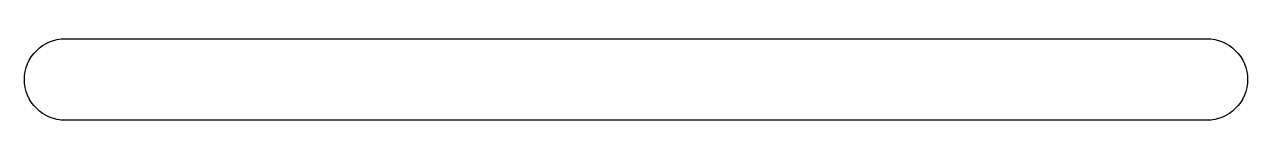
# Model space of a CAD drawing. Header units: millimetres. Extents: x -300 to -240, y -154 to -150.
import ezdxf

# ---------------------------------------------------------------- set-up
doc = ezdxf.new("R2010")
doc.units = ezdxf.units.MM
doc.layers.get('0').update_dxf_attribs({"linetype": 'CONTINUOUS'})

msp = doc.modelspace()

# ---------------------------------------------------------------- linework, layer by layer
msp.add_lwpolyline([(-298, -150), (-242, -150, -0.414214), (-240, -152), (-240, -152, -0.414214), (-242, -154), (-298, -154, -0.414214), (-300, -152), (-300, -152, -0.414214)], format="xyb", close=True)

doc.saveas('drawing.dxf')
